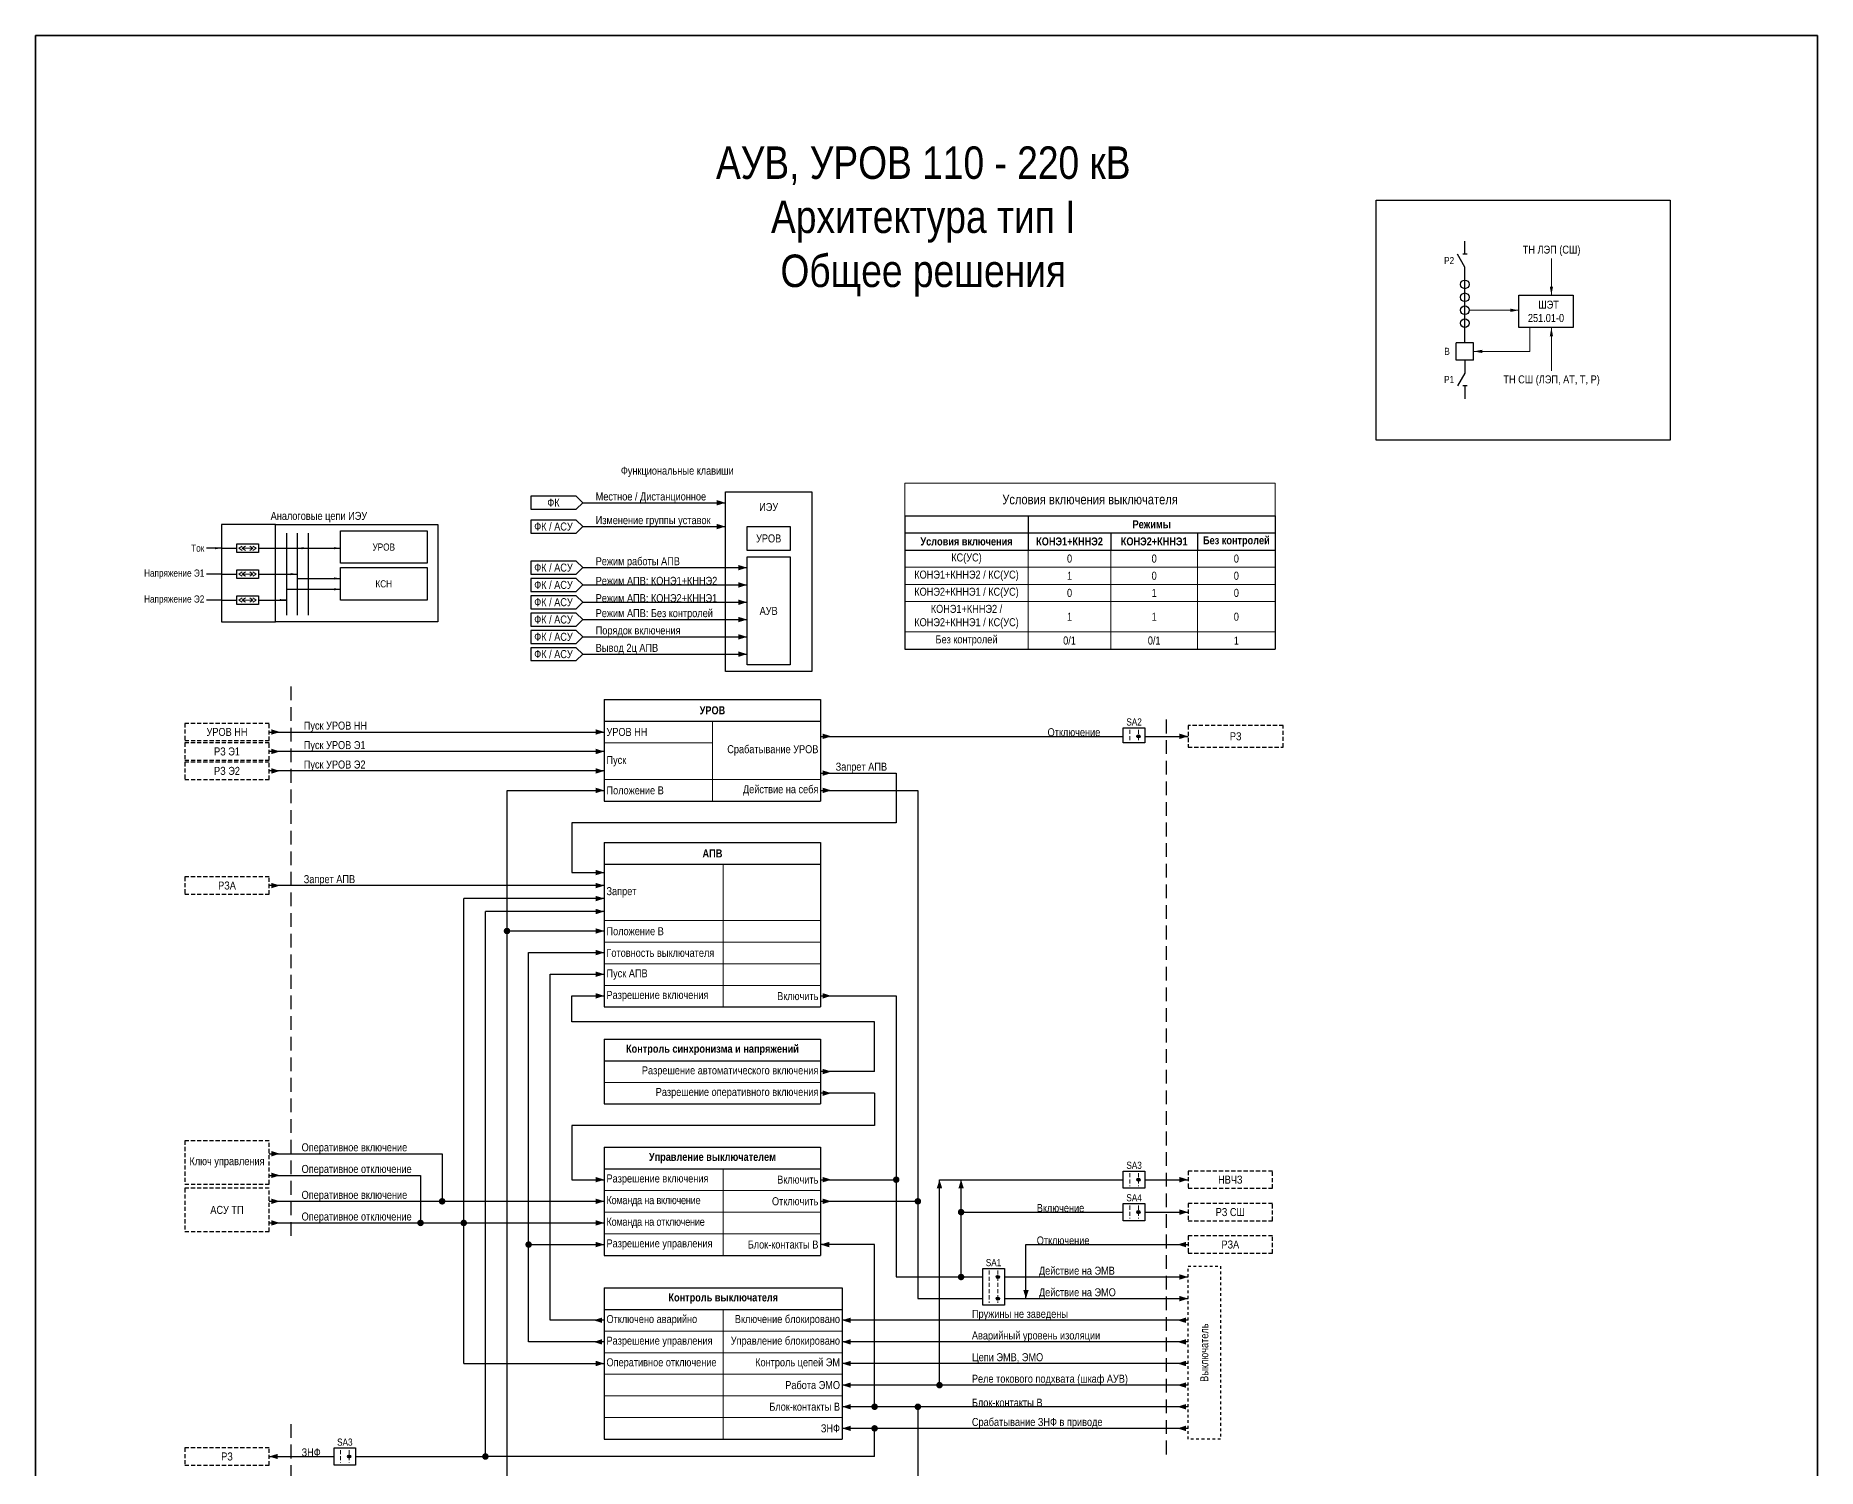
# Model space of a CAD drawing. Header units: millimetres. Extents: x -14593 to 14732, y -17400 to 5232.
# Drawn here: x 10697 to 11521, y -923 to -261 of the extents above; entities that cross this region are included whole.
import ezdxf
from ezdxf.enums import TextEntityAlignment as Align

# ---------------------------------------------------------------- set-up
doc = ezdxf.new("R2010")
doc.units = ezdxf.units.MM
doc.linetypes.add('JIS_02_1.2', pattern=[2.5, 1.25, -1.25])
doc.linetypes.add('штриховая2', pattern=[9.525, 6.35, -3.175])
for name, color, linetype, lineweight in [('Основная', 7, 'Continuous', 30), ('Отключение_включение', 1, 'Continuous', 30), ('Тонкая', 7, 'Continuous', 18), ('Цепи внешние', 84, 'Continuous', 30), ('Цепи внутренние', 5, 'Continuous', 30), ('Цепи ТН', 200, 'Continuous', 30), ('Цепи ТТ', 23, 'Continuous', 30), ('Цепь - ФК и АСУ', 132, 'Continuous', 30), ('Штриховая', 7, 'штриховая2', 20)]:
    doc.layers.add(name, color=color, linetype=linetype, lineweight=lineweight)
doc.layers.add('Рамка', color=8, linetype='Continuous', lineweight=35, plot=False)
doc.styles.add('Narrow', font='ARIALN.TTF')
doc.styles.add('Вывод', font='tahoma.ttf', dxfattribs={"height": 2.5})
doc.styles.add('Компонент', font='ARIALN.TTF', dxfattribs={"height": 3.5})
doc.styles.add('Табл дан', font='ARIALN.TTF')
doc.styles.add('Табл загол', font='ARIALNB.TTF')
doc.styles.add('Табл назв', font='ARIALN.TTF')

# ---------------------------------------------------------------- blocks, each defined once
blk = doc.blocks.new('*T74')
at = {"layer": 'Основная', "color": 0, "linetype": 'ByBlock', "lineweight": -2, "transparency": 16777216}
for p, q in [((0, 0), (110, 0)), ((0, 0), (0, -10)), ((110, 0), (110, -10))]:
    blk.add_line(p, q, dxfattribs=at)
at = {"layer": 'Основная', "color": 0, "linetype": 'ByBlock', "lineweight": 30, "transparency": 16777216}
for p, q in [((0, -10), (110, -10)), ((0, -10), (0, -70)), ((110, -10), (110, -70)), ((0, -70), (110, -70))]:
    blk.add_line(p, q, dxfattribs=at)
at = {"layer": 'Основная', "color": 0, "linetype": 'ByBlock', "lineweight": 18, "transparency": 16777216}
for p, q in [((55, -10), (55, -70)), ((0, -20), (110, -20)), ((0, -30), (110, -30)), ((0, -40), (110, -40)), ((0, -50), (110, -50)), ((0, -60), (110, -60))]:
    blk.add_line(p, q, dxfattribs=at)
at = {"layer": 'Основная', "color": 0, "transparency": 16777216, "char_height": 3.7}
for s, insert, width, attachment_point, style in [('Контроль выключателя', (55, -5), 107, 5, 'Табл загол'), ('Отключено аварийно', (1, -15), 53, 4, 'Табл дан'), ('Включение блокировано', (109, -15), 53, 6, 'Табл дан'), ('Разрешение управления', (1, -25), 53, 4, 'Табл дан'), ('Управление блокировано', (109, -25), 53, 6, 'Табл дан'), ('Оперативное отключение', (1, -35), 53, 4, 'Табл дан'), ('Контроль цепей ЭМ', (109, -35), 53, 6, 'Табл дан'), ('Работа ЭМО ', (109, -45), 53, 6, 'Табл дан'), ('Блок-контакты В', (109, -55), 53, 6, 'Табл дан'), ('ЗНФ', (109, -65), 53, 6, 'Табл дан')]:
    blk.add_mtext(s, dxfattribs=dict(at, insert=insert, width=width, attachment_point=attachment_point, style=style))
blk = doc.blocks.new('*T75')
at = {"layer": 'Основная', "color": 0, "linetype": 'ByBlock', "lineweight": -2, "transparency": 16777216}
for p, q in [((0, 0), (100, 0)), ((0, 0), (0, -10)), ((100, 0), (100, -10))]:
    blk.add_line(p, q, dxfattribs=at)
at = {"layer": 'Основная', "color": 0, "linetype": 'ByBlock', "lineweight": 30, "transparency": 16777216}
for p, q in [((0, -10), (100, -10)), ((0, -10), (0, -50)), ((100, -10), (100, -50)), ((0, -50), (100, -50))]:
    blk.add_line(p, q, dxfattribs=at)
at = {"layer": 'Основная', "color": 0, "linetype": 'ByBlock', "lineweight": 18, "transparency": 16777216}
for p, q in [((55, -10), (55, -50)), ((0, -20), (100, -20)), ((0, -30), (100, -30)), ((0, -40), (100, -40))]:
    blk.add_line(p, q, dxfattribs=at)
at = {"layer": 'Основная', "color": 0, "transparency": 16777216, "char_height": 3.7}
for s, insert, width, attachment_point, style in [('Управление выключателем', (50, -5), 97, 5, 'Табл загол'), ('Разрешение включения', (1, -15), 53, 4, 'Табл дан'), ('Включить', (99, -15), 43, 6, 'Табл дан'), ('{\\T0.95;Команда на включение}', (1, -25), 53, 4, 'Табл дан'), ('Отключить', (99, -25), 43, 6, 'Табл дан'), ('{\\T0.95;Команда на отключение}', (1, -35), 53, 4, 'Табл дан'), ('Разрешение управления', (1, -45), 53, 4, 'Табл дан'), ('Блок-контакты В', (99, -45), 43, 6, 'Табл дан')]:
    blk.add_mtext(s, dxfattribs=dict(at, insert=insert, width=width, attachment_point=attachment_point, style=style))
blk = doc.blocks.new('*T76')
at = {"layer": 'Основная', "color": 0, "linetype": 'ByBlock', "lineweight": -2, "transparency": 16777216}
for p, q in [((0, 0), (100, 0)), ((0, 0), (0, -10)), ((100, 0), (100, -10))]:
    blk.add_line(p, q, dxfattribs=at)
at = {"layer": 'Основная', "color": 0, "linetype": 'ByBlock', "lineweight": 30, "transparency": 16777216}
for p, q in [((0, -10), (100, -10)), ((0, -10), (0, -76)), ((100, -10), (100, -76)), ((0, -76), (100, -76))]:
    blk.add_line(p, q, dxfattribs=at)
at = {"layer": 'Основная', "color": 0, "linetype": 'ByBlock', "lineweight": 18, "transparency": 16777216}
for p, q in [((55, -10), (55, -76)), ((0, -36), (100, -36)), ((0, -46), (100, -46)), ((0, -56), (100, -56)), ((0, -66), (100, -66))]:
    blk.add_line(p, q, dxfattribs=at)
at = {"layer": 'Основная', "color": 0, "transparency": 16777216, "char_height": 3.7}
for s, insert, width, attachment_point, style in [('{\\C256;АПВ}', (50, -5), 97, 5, 'Табл загол'), ('Запрет', (1, -23), 53, 4, 'Табл дан'), ('Положение В', (1, -41), 53, 4, 'Табл дан'), ('Готовность выключателя', (1, -51), 53, 4, 'Табл дан'), ('Пуск АПВ', (1, -61), 53, 4, 'Табл дан'), ('Разрешение включения', (1, -71), 53, 4, 'Табл дан'), ('Включить', (99, -71), 43, 6, 'Табл дан')]:
    blk.add_mtext(s, dxfattribs=dict(at, insert=insert, width=width, attachment_point=attachment_point, style=style))
blk = doc.blocks.new('*T77')
at = {"layer": 'Основная', "color": 0, "linetype": 'ByBlock', "lineweight": -2, "transparency": 16777216}
for p, q in [((0, 0), (100, 0)), ((0, 0), (0, -10)), ((100, 0), (100, -10))]:
    blk.add_line(p, q, dxfattribs=at)
at = {"layer": 'Основная', "color": 0, "linetype": 'ByBlock', "lineweight": 30, "transparency": 16777216}
for p, q in [((0, -10), (100, -10)), ((0, -10), (0, -47)), ((100, -10), (100, -47)), ((0, -47), (100, -47))]:
    blk.add_line(p, q, dxfattribs=at)
at = {"layer": 'Основная', "color": 0, "linetype": 'ByBlock', "lineweight": 18, "transparency": 16777216}
for p, q in [((50, -10), (50, -47)), ((0, -20), (50, -20)), ((0, -37), (100, -37))]:
    blk.add_line(p, q, dxfattribs=at)
at = {"layer": 'Основная', "color": 0, "transparency": 16777216, "char_height": 3.7}
for s, insert, width, attachment_point, style in [('{\\C256;УРОВ}', (50, -5), 97, 5, 'Табл загол'), ('УРОВ НН', (1, -15), 48, 4, 'Табл дан'), ('Срабатывание УРОВ', (99, -23.5), 48, 6, 'Табл дан'), ('{\\C256;Пуск}', (1, -28.5), 48, 4, 'Табл дан'), ('Положение В', (1, -42), 48, 4, 'Табл дан'), ('Действие на себя', (99, -42), 48, 6, 'Табл дан')]:
    blk.add_mtext(s, dxfattribs=dict(at, insert=insert, width=width, attachment_point=attachment_point, style=style))
blk = doc.blocks.new('Point')
at = {"layer": 'Основная', "color": 0, "const_width": 1.5}
blk.add_lwpolyline([(-0.75, 0, 1), (0.75, 0, 1)], format="xyb", close=True, dxfattribs=at)
blk = doc.blocks.new('*T78')
at = {"layer": 'Defpoints', "color": 8, "linetype": 'ByBlock', "lineweight": 0, "transparency": 16777216}
for p, q in [((0, 0), (171.3, 0)), ((0, 0), (0, -15)), ((171.3, 0), (171.3, -15))]:
    blk.add_line(p, q, dxfattribs=at)
at = {"layer": 'Основная', "color": 0, "linetype": 'ByBlock', "lineweight": -2, "transparency": 16777216}
for p, q in [((0, -15), (171.3, -15)), ((0, -15), (0, -30.87)), ((57, -15), (57, -30.87)), ((171.3, -15), (171.3, -30.87)), ((0, -22.93), (171.3, -22.93)), ((95.3, -22.93), (95.3, -30.87)), ((135.3, -22.93), (135.3, -30.87))]:
    blk.add_line(p, q, dxfattribs=at)
at = {"layer": 'Основная', "color": 0, "linetype": 'ByBlock', "lineweight": 30, "transparency": 16777216}
for p, q in [((0, -30.87), (171.3, -30.87)), ((0, -30.87), (0, -76.69)), ((171.3, -30.87), (171.3, -76.69)), ((0, -76.69), (171.3, -76.69))]:
    blk.add_line(p, q, dxfattribs=at)
at = {"layer": 'Основная', "color": 0, "linetype": 'ByBlock', "lineweight": 18, "transparency": 16777216}
for p, q in [((57, -30.87), (57, -76.69)), ((95.3, -30.87), (95.3, -76.69)), ((135.3, -30.87), (135.3, -76.69)), ((0, -38.8), (171.3, -38.8)), ((0, -46.73), (171.3, -46.73)), ((0, -54.67), (171.3, -54.67)), ((0, -68.75), (171.3, -68.75))]:
    blk.add_line(p, q, dxfattribs=at)
at = {"layer": 'Основная', "color": 0, "transparency": 16777216, "attachment_point": 5}
for s, insert, char_height, width, style in [('Условия включения выключателя', (85.65, -7.5), 4.5, 168.3, 'Табл назв'), ('Режимы', (114.15, -18.97), 3.7, 111.3, 'Табл загол'), ('{\\C256;Без контролей}', (153.3, -26.9), 3.7, 33, 'Табл загол'), ('Условия включения', (28.5, -26.9), 3.7, 54, 'Табл загол'), ('КС(УС)', (28.5, -34.83), 3.7, 55, 'Табл дан'), ('КОНЭ1+КННЭ2', (76.15, -26.9), 3.7, 35.3, 'Табл загол'), ('0', (76.15, -34.83), 3.7, 36.3, 'Табл дан'), ('КОНЭ2+КННЭ1', (115.3, -26.9), 3.7, 37, 'Табл загол'), ('0', (115.3, -34.83), 3.7, 38, 'Табл дан'), ('0', (153.3, -34.83), 3.7, 34, 'Табл дан'), ('КОНЭ1+КННЭ2 / КС(УС)', (28.5, -42.77), 3.7, 55, 'Табл дан'), ('1', (76.15, -42.77), 3.7, 36.3, 'Табл дан'), ('0', (115.3, -42.77), 3.7, 38, 'Табл дан'), ('0', (153.3, -42.77), 3.7, 34, 'Табл дан'), ('КОНЭ2+КННЭ1 / КС(УС)', (28.5, -50.7), 3.7, 55, 'Табл дан'), ('0', (76.15, -50.7), 3.7, 36.3, 'Табл дан'), ('1', (115.3, -50.7), 3.7, 38, 'Табл дан'), ('0', (153.3, -50.7), 3.7, 34, 'Табл дан'), ('КОНЭ1+КННЭ2 / КОНЭ2+КННЭ1 / КС(УС)', (28.5, -61.71), 3.7, 55, 'Табл дан'), ('1', (76.15, -61.71), 3.7, 36.3, 'Табл дан'), ('1', (115.3, -61.71), 3.7, 38, 'Табл дан'), ('0', (153.3, -61.71), 3.7, 34, 'Табл дан'), ('Без контролей', (28.5, -72.72), 3.7, 55, 'Табл дан'), ('\\A1;{\\H1x;0/1}', (76.15, -72.72), 3.7, 36.3, 'Табл дан'), ('\\A1;{\\H1x;0/1}', (115.3, -72.72), 3.7, 38, 'Табл дан'), ('1', (153.3, -72.72), 3.7, 34, 'Табл дан')]:
    blk.add_mtext(s, dxfattribs=dict(at, insert=insert, char_height=char_height, width=width, style=style))
blk = doc.blocks.new('*U80')
at = {"color": 0, "linetype": 'ByBlock'}
for p, q in [((0, 0), (-8, 0)), ((-8, -8), (-8, 0)), ((0, -8), (0, 0)), ((0, -8), (-8, -8))]:
    blk.add_line(p, q, dxfattribs=at)
at = {"layer": 'Основная', "style": 'Компонент'}
blk.add_attdef('ОУ', text='', height=3.5, dxfattribs=at).set_placement((-15, -3), align=Align.MIDDLE_CENTER)
blk = doc.blocks.new('*U18')
at = {"color": 0, "linetype": 'ByBlock'}
blk.add_line((0, 0), (6, 3.43), dxfattribs=at)
blk = doc.blocks.new('*U10')
at = {"color": 0}
blk.add_line((0, -1), (0, 1), dxfattribs=at)
blk = doc.blocks.new('*U79')
at = {"color": 0, "linetype": 'ByBlock'}
for p, q in [((0, 3), (0, 9)), ((0, -9), (0, -3))]:
    blk.add_line(p, q, dxfattribs=at)
at = {"color": 0, "linetype": 'ByBlock', "ltscale": 0.25, "rotation": 89.99999999999999}
for name, p in [('*U18', (0, -3)), ('*U10', (0, 3))]:
    blk.add_blockref(name, p, dxfattribs=at)
at = {"layer": 'Основная'}
for tag, height, style, p in [('В1', 2.5, 'Вывод', (2, 7)), ('ОУ', 3.5, 'Компонент', (-12, 0)), ('В2', 2.5, 'Вывод', (2, -7))]:
    blk.add_attdef(tag, text='', height=height, dxfattribs=dict(at, style=style)).set_placement(p, align=Align.MIDDLE_CENTER)
blk = doc.blocks.new('*U86')
at = {"linetype": 'ByBlock'}
blk.add_circle((0, 0), 2, dxfattribs=at)
at = {"layer": 'Основная', "color": 0, "linetype": 'ByBlock', "lineweight": -2}
blk.add_line((0, -3), (0, 3), dxfattribs=at)
at = {"layer": 'Основная', "linetype": 'ByBlock', "style": 'Компонент'}
blk.add_attdef('ОУ', text='', height=3.5, dxfattribs=at).set_placement((-6, 0), align=Align.MIDDLE_CENTER)
blk = doc.blocks.new('*U81')
at = {"color": 0, "linetype": 'ByBlock'}
for p, q in [((0, 9), (0, 3)), ((0, -3), (0, -9))]:
    blk.add_line(p, q, dxfattribs=at)
at = {"color": 0, "linetype": 'ByBlock', "ltscale": 0.25, "xscale": -1, "rotation": 90}
for name, p in [('*U18', (0, 3)), ('*U10', (0, -3))]:
    blk.add_blockref(name, p, dxfattribs=at)
at = {"layer": 'Основная'}
for tag, height, style, p in [('В2', 2.5, 'Вывод', (2, 7)), ('ОУ', 3.5, 'Компонент', (-12, 0)), ('В1', 2.5, 'Вывод', (2, -7))]:
    blk.add_attdef(tag, text='', height=height, dxfattribs=dict(at, style=style)).set_placement(p, align=Align.MIDDLE_CENTER)
blk = doc.blocks.new('*T312')
at = {"layer": 'Основная', "color": 0, "linetype": 'ByBlock', "lineweight": -2, "transparency": 16777216}
for p, q in [((0, 0), (100, 0)), ((0, 0), (0, -10)), ((100, 0), (100, -10))]:
    blk.add_line(p, q, dxfattribs=at)
at = {"layer": 'Основная', "color": 0, "linetype": 'ByBlock', "lineweight": 30, "transparency": 16777216}
for p, q in [((0, -10), (100, -10)), ((0, -10), (0, -30)), ((100, -10), (100, -30)), ((0, -30), (100, -30))]:
    blk.add_line(p, q, dxfattribs=at)
at = {"layer": 'Основная', "color": 0, "linetype": 'ByBlock', "lineweight": 18, "transparency": 16777216}
blk.add_line((0, -20), (100, -20), dxfattribs=at)
at = {"layer": 'Основная', "color": 0, "transparency": 16777216, "char_height": 3.7}
for s, insert, width, attachment_point, style in [('{\\C256;Контроль синхронизма и напряжений}', (50, -5), 97, 5, 'Табл загол'), ('Разрешение автоматического включения', (99, -15), 98, 6, 'Табл дан'), ('Разрешение оперативного включения', (99, -25), 98, 6, 'Табл дан')]:
    blk.add_mtext(s, dxfattribs=dict(at, insert=insert, width=width, attachment_point=attachment_point, style=style))

msp = doc.modelspace()

# ---------------------------------------------------------------- hatches: boundary and pattern name
at = {"layer": 'Тонкая', "lineweight": 25, "ltscale": 0.25}
h = msp.add_hatch(color=256, dxfattribs=at)
edge = h.paths.add_edge_path()
edge.add_arc((11207, -585), 0.75, 0, 360)
h = msp.add_hatch(color=256, dxfattribs=at)
edge = h.paths.add_edge_path()
edge.add_arc((11207, -790), 0.75, 0, 360)
h = msp.add_hatch(color=256, dxfattribs=at)
edge = h.paths.add_edge_path()
edge.add_arc((11207, -805), 0.75, 0, 360)
h = msp.add_hatch(color=256, dxfattribs=at)
edge = h.paths.add_edge_path()
edge.add_arc((11142, -835), 0.75, 0, 360)
h = msp.add_hatch(color=256, dxfattribs=at)
edge = h.paths.add_edge_path()
edge.add_arc((11142, -845), 0.75, 0, 360)
h = msp.add_hatch(color=256, dxfattribs=at)
edge = h.paths.add_edge_path()
edge.add_arc((10842, -918), 0.75, 0, 360)

# ---------------------------------------------------------------- linework, layer by layer
at = {"layer": 'Основная', "color": 3}
msp.add_lwpolyline([(11317, -337), (11453, -337), (11453, -448), (11317, -448)], close=True, dxfattribs=at)
at = {"layer": 'Основная'}
msp.add_lwpolyline([(11358, -403), (11358, -374)], dxfattribs=at)
for points in [[(11383, -381), (11408, -381), (11408, -396), (11383, -396)], [(11016, -472), (11056, -472), (11056, -555), (11016, -555)], [(10838, -490), (10878, -490), (10878, -505), (10838, -505)], [(10790, -496), (10800, -496), (10800, -500), (10790, -500)], [(10790, -508), (10800, -508), (10800, -512), (10790, -512)], [(10838, -507), (10878, -507), (10878, -522), (10838, -522)], [(10790, -520), (10800, -520), (10800, -524), (10790, -524)], [(11200, -581), (11210, -581), (11210, -588), (11200, -588)], [(11200, -786), (11210, -786), (11210, -794), (11200, -794)], [(11200, -801), (11210, -801), (11210, -809), (11200, -809)], [(11135, -831), (11145, -831), (11145, -848), (11135, -848)], [(10835, -914), (10845, -914), (10845, -922), (10835, -922)]]:
    msp.add_lwpolyline(points, close=True, dxfattribs=at)
at = {"layer": 'Основная', "ltscale": 0.3}
msp.add_lwpolyline([(10808, -487), (10783, -487), (10783, -532), (10808, -532)], dxfattribs=at)
for points in [[(10808, -487), (10883, -487), (10883, -532), (10808, -532)], [(11026, -488), (11046, -488), (11046, -499), (11026, -499)], [(11026, -502), (11046, -502), (11046, -552), (11026, -552)]]:
    msp.add_lwpolyline(points, close=True, dxfattribs=at)
at = {"layer": 'Отключение_включение', "ltscale": 0.3}
for points in [[(11065, -585, 0, 2.5, 0), (11061, -585, 0, 0, 0)], [(11230, -585, 0, 2.5, 0), (11226, -585, 0, 0, 0)], [(11065, -610, 0, 2.5, 0), (11061, -610, 0, 0, 0)], [(10960, -660, 0, 2.5, 0), (10956, -660, 0, 0, 0)], [(11065, -705, 0, 2.5, 0), (11061, -705, 0, 0, 0)], [(10810, -778, 0, 2.5, 0), (10806, -778, 0, 0, 0)], [(10810, -788, 0, 2.5, 0), (10806, -788, 0, 0, 0)], [(11065, -790, 0, 2.5, 0), (11061, -790, 0, 0, 0)], [(10810, -800, 0, 2.5, 0), (10806, -800, 0, 0, 0)], [(10960, -800, 0, 2.5, 0), (10956, -800, 0, 0, 0)], [(11065, -800, 0, 2.5, 0), (11061, -800, 0, 0, 0)], [(10810, -810, 0, 2.5, 0), (10806, -810, 0, 0, 0)], [(10960, -810, 0, 2.5, 0), (10956, -810, 0, 0, 0)], [(11225, -820, 0, 2.5, 0), (11229, -820, 0, 0, 0)], [(11155, -845, 0, 2.5, 0), (11155, -841, 0, 0, 0)], [(11230, -835, 0, 2.5, 0), (11226, -835, 0, 0, 0)], [(11230, -845, 0, 2.5, 0), (11226, -845, 0, 0, 0)], [(10960, -875, 0, 2.5, 0), (10956, -875, 0, 0, 0)]]:
    msp.add_lwpolyline(points, format="xyseb", dxfattribs=at)
for points in [[(11060, -585), (11200, -585)], [(11210, -585), (11230, -585)], [(11060, -610), (11105, -610)], [(10895, -875), (10895, -660)], [(10960, -660), (10895, -660)], [(11060, -705), (11095, -705)], [(11095, -705), (11095, -835)], [(11060, -790), (11095, -790)], [(11060, -800), (11105, -800)], [(10805, -810), (10960, -810)], [(11155, -845), (11155, -820)], [(11095, -835), (11135, -835)], [(11145, -835), (11230, -835)], [(11105, -845), (11135, -845)], [(11145, -845), (11230, -845)]]:
    msp.add_lwpolyline(points, dxfattribs=at)
at = {"layer": 'Отключение_включение'}
for points in [[(11105, -610), (11105, -845)], [(10805, -778), (10885, -778), (10885, -800)], [(10805, -788), (10875, -788), (10875, -810)], [(10805, -800), (10960, -800)], [(11155, -820), (11230, -820)], [(10895, -875), (10960, -875)]]:
    msp.add_lwpolyline(points, dxfattribs=at)
at = {"layer": 'Рамка', "color": 1}
msp.add_lwpolyline([(10697, -261), (11521, -261), (11521, -1322), (10697, -1322)], close=True, dxfattribs=at)
at = {"layer": 'Тонкая', "ltscale": 0.25}
for p, q in [((10791, -498), (10792.5, -497)), ((10792.5, -499), (10791, -498)), ((10792.5, -498), (10794, -497)), ((10794, -499), (10792.5, -498)), ((10797.5, -498), (10796, -497)), ((10796, -499), (10797.5, -498)), ((10799, -498), (10797.5, -497)), ((10797.5, -499), (10799, -498)), ((10791, -510), (10792.5, -509)), ((10792.5, -511), (10791, -510)), ((10792.5, -510), (10794, -509)), ((10794, -511), (10792.5, -510)), ((10797.5, -510), (10796, -509)), ((10796, -511), (10797.5, -510)), ((10799, -510), (10797.5, -509)), ((10797.5, -511), (10799, -510)), ((10791, -522), (10792.5, -521)), ((10792.5, -523), (10791, -522)), ((10792.5, -522), (10794, -521)), ((10794, -523), (10792.5, -522)), ((10797.5, -522), (10796, -521)), ((10796, -523), (10797.5, -522)), ((10799, -522), (10797.5, -521)), ((10797.5, -523), (10799, -522))]:
    msp.add_line(p, q, dxfattribs=at)
at = {"layer": 'Тонкая'}
for p, q in [((10797.5, -498), (10792.5, -498)), ((10797.5, -510), (10792.5, -510)), ((10797.5, -522), (10792.5, -522))]:
    msp.add_line(p, q, dxfattribs=at)
for points in [[(11398, -364), (11398, -381)], [(11360, -388), (11383, -388)], [(11388, -396), (11388, -407), (11362, -407)], [(11398, -416), (11398, -396)]]:
    msp.add_lwpolyline(points, dxfattribs=at)
at = {"layer": 'Тонкая', "ltscale": 0.3}
for points in [[(11398, -381, 0, 1.5, 0), (11398, -377, 0, 0, 0)], [(11383, -388, 0, 1.5, 0), (11379, -388, 0, 0, 0)], [(11398, -396, 0, 1.5, 0), (11398, -400, 0, 0, 0)], [(11362, -407, 0, 1.5, 0), (11366, -407, 0, 0, 0)]]:
    msp.add_lwpolyline(points, format="xyseb", dxfattribs=at)
at = {"layer": 'Тонкая', "lineweight": 25, "ltscale": 0.25}
for centre in [(11207, -585), (11207, -790), (11207, -805), (11142, -835), (11142, -845), (10842, -918)]:
    msp.add_circle(centre, 0.75, dxfattribs=at)
at = {"layer": 'Цепи внешние', "linetype": 'штриховая2', "ltscale": 0.3}
for points in [[(10805, -579), (10766, -579), (10766, -587), (10805, -587)], [(11274, -580), (11230, -580), (11230, -590), (11274, -590)], [(10805, -588), (10766, -588), (10766, -596), (10805, -596)], [(10805, -597), (10766, -597), (10766, -605), (10805, -605)], [(10805, -650), (10766, -650), (10766, -658), (10805, -658)], [(10805, -772), (10766, -772), (10766, -792), (10805, -792)], [(11269, -786), (11230, -786), (11230, -794), (11269, -794)], [(10805, -794), (10766, -794), (10766, -814), (10805, -814)], [(11269, -801), (11230, -801), (11230, -809), (11269, -809)], [(11269, -816), (11230, -816), (11230, -824), (11269, -824)], [(10805, -914), (10766, -914), (10766, -922), (10805, -922)]]:
    msp.add_lwpolyline(points, close=True, dxfattribs=at)
at = {"layer": 'Цепи внешние', "ltscale": 0.3}
for points in [[(10810, -583, 0, 2.5, 0), (10806, -583, 0, 0, 0)], [(10960, -583, 0, 2.5, 0), (10956, -583, 0, 0, 0)], [(10810, -592, 0, 2.5, 0), (10806, -592, 0, 0, 0)], [(10960, -592, 0, 2.5, 0), (10956, -592, 0, 0, 0)], [(10810, -601, 0, 2.5, 0), (10806, -601, 0, 0, 0)], [(10960, -601, 0, 2.5, 0), (10956, -601, 0, 0, 0)], [(10810, -654, 0, 2.5, 0), (10806, -654, 0, 0, 0)], [(10960, -654, 0, 2.5, 0), (10956, -654, 0, 0, 0)], [(10960, -666, 0, 2.5, 0), (10956, -666, 0, 0, 0)], [(11230, -790, 0, 2.5, 0), (11226, -790, 0, 0, 0)], [(11230, -805, 0, 2.5, 0), (11226, -805, 0, 0, 0)], [(11060, -820, 0, 2.5, 0), (11064, -820, 0, 0, 0)], [(11070, -855, 0, 2.5, 0), (11074, -855, 0, 0, 0)], [(11225, -855, 0, 2.5, 0), (11229, -855, 0, 0, 0)], [(11070, -865, 0, 2.5, 0), (11074, -865, 0, 0, 0)], [(11225, -865, 0, 2.5, 0), (11229, -865, 0, 0, 0)], [(11070, -875, 0, 2.5, 0), (11074, -875, 0, 0, 0)], [(11225, -875, 0, 2.5, 0), (11229, -875, 0, 0, 0)], [(11070, -885, 0, 2.5, 0), (11074, -885, 0, 0, 0)], [(11225, -885, 0, 2.5, 0), (11229, -885, 0, 0, 0)], [(11070, -895, 0, 2.5, 0), (11074, -895, 0, 0, 0)], [(11225, -895, 0, 2.5, 0), (11229, -895, 0, 0, 0)], [(11070, -905, 0, 2.5, 0), (11074, -905, 0, 0, 0)], [(11225, -905, 0, 2.5, 0), (11229, -905, 0, 0, 0)], [(10805, -918, 0, 2.5, 0), (10809, -918, 0, 0, 0)]]:
    msp.add_lwpolyline(points, format="xyseb", dxfattribs=at)
at = {"layer": 'Цепи внешние'}
for points in [[(10805, -583), (10960, -583)], [(10905, -918), (10905, -666)], [(11210, -790), (11230, -790)], [(11085, -820), (11060, -820)], [(11085, -895), (11085, -820)], [(11105, -895), (11105, -997)], [(11230, -905), (11070, -905)], [(11085, -918), (11085, -905)]]:
    msp.add_lwpolyline(points, dxfattribs=at)
at = {"layer": 'Цепи внешние', "ltscale": 0.3}
for points in [[(10960, -592), (10805, -592)], [(10960, -601), (10805, -601)], [(10960, -654), (10805, -654)], [(10960, -666), (10905, -666)], [(11210, -805), (11230, -805)], [(11230, -855), (11070, -855)], [(11230, -865), (11070, -865)], [(11230, -875), (11230, -875), (11230, -875), (11070, -875)], [(11230, -885), (11230, -885), (11230, -885), (11070, -885)], [(11230, -895), (11230, -895), (11230, -895), (11070, -895)], [(11220, -895), (11220, -895), (11220, -895), (11070, -895)], [(10805, -918), (10835, -918)], [(10845, -918), (10905, -918)], [(11085, -918), (10905, -918)]]:
    msp.add_lwpolyline(points, dxfattribs=at)
at = {"layer": 'Цепи внешние', "linetype": 'JIS_02_1.2'}
msp.add_lwpolyline([(11230, -830), (11245, -830), (11245, -910), (11230, -910)], close=True, dxfattribs=at)
at = {"layer": 'Цепи внутренние'}
for p, q in [((11085, -740), (11060, -740)), ((11085, -750), (11060, -750))]:
    msp.add_line(p, q, dxfattribs=at)
at = {"layer": 'Цепи внутренние', "linetype": 'штриховая2'}
for points in [[(10815, -562), (10815, -818)], [(11220, -917), (11220, -577)], [(10815, -903), (10815, -1008)]]:
    msp.add_lwpolyline(points, dxfattribs=at)
at = {"layer": 'Цепи внутренние', "ltscale": 0.3}
for points in [[(11065, -602, 0, 2.5, 0), (11061, -602, 0, 0, 0)], [(10960, -610, 0, 2.5, 0), (10956, -610, 0, 0, 0)], [(10960, -648, 0, 2.5, 0), (10956, -648, 0, 0, 0)], [(10960, -675, 0, 2.5, 0), (10956, -675, 0, 0, 0)], [(10960, -685, 0, 2.5, 0), (10956, -685, 0, 0, 0)], [(10960, -695, 0, 2.5, 0), (10956, -695, 0, 0, 0)], [(10960, -705, 0, 2.5, 0), (10956, -705, 0, 0, 0)], [(11065, -740, 0, 2.5, 0), (11061, -740, 0, 0, 0)], [(11065, -750, 0, 2.5, 0), (11061, -750, 0, 0, 0)], [(10960, -790, 0, 2.5, 0), (10956, -790, 0, 0, 0)], [(11115, -790, 0, 2.5, 0), (11115, -794, 0, 0, 0)], [(11125, -790, 0, 2.5, 0), (11125, -794, 0, 0, 0)], [(10960, -820, 0, 2.5, 0), (10956, -820, 0, 0, 0)], [(10955, -855, 0, 2.5, 0), (10959, -855, 0, 0, 0)], [(10955, -865, 0, 2.5, 0), (10959, -865, 0, 0, 0)]]:
    msp.add_lwpolyline(points, format="xyseb", dxfattribs=at)
for points in [[(11060, -602), (11095, -602)], [(10915, -944), (10915, -610)], [(10925, -865), (10925, -685)], [(10935, -855), (10935, -695)], [(11125, -835), (11125, -790)], [(11125, -805), (11200, -805)], [(10925, -820), (10960, -820)], [(10960, -855), (10935, -855)], [(10960, -865), (10925, -865)]]:
    msp.add_lwpolyline(points, dxfattribs=at)
at = {"layer": 'Цепи внутренние'}
for points in [[(11095, -602), (11095, -625)], [(10915, -610), (10960, -610)], [(10945, -625), (10945, -648)], [(11095, -625), (10945, -625)], [(10945, -648), (10960, -648)], [(10915, -675), (10960, -675)], [(10925, -685), (10960, -685)], [(10935, -695), (10960, -695)], [(10945, -717), (10945, -705)], [(10945, -705), (10960, -705)], [(11085, -717), (10945, -717)], [(11085, -740), (11085, -717)], [(11085, -750), (11085, -765)], [(11085, -765), (10945, -765)], [(10945, -765), (10945, -790)], [(10945, -790), (10960, -790)], [(11115, -885), (11115, -790)], [(11115, -790), (11200, -790)]]:
    msp.add_lwpolyline(points, dxfattribs=at)
at = {"layer": 'Цепи ТН', "ltscale": 0.3}
for points in [[(10813, -491), (10813, -529)], [(10818, -491), (10818, -529)], [(10783, -510), (10776, -510)], [(10783, -510), (10790, -510)], [(10800, -510), (10818, -510)], [(10813, -517), (10838, -517)], [(10818, -512), (10838, -512)], [(10783, -522), (10776, -522)], [(10783, -522), (10790, -522)], [(10800, -522), (10813, -522)], [(10813, -522), (10810, -522)]]:
    msp.add_lwpolyline(points, dxfattribs=at)
at = {"layer": 'Цепи ТН'}
for points in [[(10818, -510, 0, 1, 0), (10815, -510, 0, 0, 0)], [(10838, -512, 0, 1, 0), (10835, -512, 0, 0, 0)], [(10838, -517, 0, 1, 0), (10835, -517, 0, 0, 0)], [(10813, -522, 0, 1, 0), (10810, -522, 0, 0, 0)]]:
    msp.add_lwpolyline(points, format="xyseb", dxfattribs=at)
at = {"layer": 'Цепи ТТ', "ltscale": 0.3}
for points in [[(10823, -491), (10823, -529)], [(10783, -498), (10776, -498)], [(10783, -498), (10776, -498)], [(10783, -498), (10776, -498)], [(10783, -498), (10790, -498)], [(10800, -498), (10803, -498)], [(10803, -498), (10823, -498)], [(10823, -498), (10838, -498)]]:
    msp.add_lwpolyline(points, dxfattribs=at)
at = {"layer": 'Цепи ТТ'}
for points in [[(10783, -498, 0, 1, 0), (10780, -498, 0, 0, 0)], [(10823, -498, 0, 1, 0), (10820, -498, 0, 0, 0)], [(10838, -498, 0, 1, 0), (10835, -498, 0, 0, 0)]]:
    msp.add_lwpolyline(points, format="xyseb", dxfattribs=at)
at = {"layer": 'Цепь - ФК и АСУ', "ltscale": 0.3}
for points in [[(10950, -477), (10947, -474), (10926, -474), (10926, -480), (10947, -480), (10950, -477)], [(10950, -488), (10947, -485), (10926, -485), (10926, -491), (10947, -491), (10950, -488)], [(10950, -507), (10947, -504), (10926, -504), (10926, -510), (10947, -510), (10950, -507)], [(10950, -515), (10947, -512), (10926, -512), (10926, -518), (10947, -518), (10950, -515)], [(10950, -523), (10947, -520), (10926, -520), (10926, -526), (10947, -526), (10950, -523)], [(10950, -531), (10947, -528), (10926, -528), (10926, -534), (10947, -534), (10950, -531)], [(10950, -539), (10947, -536), (10926, -536), (10926, -542), (10947, -542), (10950, -539)], [(10950, -547), (10947, -544), (10926, -544), (10926, -550), (10947, -550), (10950, -547)]]:
    msp.add_lwpolyline(points, dxfattribs=at)
at = {"layer": 'Цепь - ФК и АСУ'}
for points in [[(10950, -477), (11016, -477)], [(10950, -488), (11016, -488)], [(10950, -507), (11026, -507)], [(10950, -515), (11026, -515)], [(10950, -523), (11026, -523)], [(10950, -531), (11026, -531)], [(10950, -539), (11026, -539)], [(10950, -547), (11026, -547)]]:
    msp.add_lwpolyline(points, dxfattribs=at)
at = {"layer": 'Цепь - ФК и АСУ', "ltscale": 0.3}
for points in [[(11016, -477, 0, 2.5, 0), (11012, -477, 0, 0, 0)], [(11016, -488, 0, 2.5, 0), (11012, -488, 0, 0, 0)], [(11026, -507, 0, 2.5, 0), (11022, -507, 0, 0, 0)], [(11026, -515, 0, 2.5, 0), (11022, -515, 0, 0, 0)], [(11026, -523, 0, 2.5, 0), (11022, -523, 0, 0, 0)], [(11026, -531, 0, 2.5, 0), (11022, -531, 0, 0, 0)], [(11026, -539, 0, 2.5, 0), (11022, -539, 0, 0, 0)], [(11026, -547, 0, 2.5, 0), (11022, -547, 0, 0, 0)]]:
    msp.add_lwpolyline(points, format="xyseb", dxfattribs=at)
at = {"layer": 'Штриховая', "ltscale": 0.3}
for p, q in [((11203, -582), (11203, -587)), ((11207, -582), (11207, -587)), ((11203, -787), (11203, -793)), ((11207, -787), (11207, -793)), ((11203, -802), (11203, -808)), ((11207, -802), (11207, -808)), ((11138, -832), (11138, -847)), ((11142, -832), (11142, -847)), ((10838, -915), (10838, -921)), ((10842, -915), (10842, -921))]:
    msp.add_line(p, q, dxfattribs=at)

# ---------------------------------------------------------------- block references
for name, p in [('*T78', (11099, -468)), ('*T77', (10960, -568)), ('*T76', (10960, -634.14)), ('*T312', (10959.99, -725)), ('*T75', (10960, -775)), ('*T74', (10960, -840))]:
    msp.add_blockref(name, p)
at = {"layer": 'Основная', "ltscale": 0.25}
for name, p in [('*U79', (11358, -365)), ('*U86', (11358, -376)), ('*U86', (11358, -382)), ('*U86', (11358, -388)), ('*U86', (11358, -394)), ('*U80', (11362, -403)), ('*U81', (11358, -420))]:
    msp.add_blockref(name, p, dxfattribs=at)
at = {"layer": 'Отключение_включение'}
for p in [(11095, -790), (10885, -800), (11105, -800), (10875, -810), (10895, -810)]:
    msp.add_blockref('Point', p, dxfattribs=at)
at = {"layer": 'Цепи внешние'}
for p in [(11085, -895), (11105, -895), (11085, -905), (10905, -918)]:
    msp.add_blockref('Point', p, dxfattribs=at)
at = {"layer": 'Цепи внутренние'}
for p in [(10915, -675), (11125, -805), (10925, -820), (11125, -835), (11115, -885)]:
    msp.add_blockref('Point', p, dxfattribs=at)

# ---------------------------------------------------------------- texts
at = {"layer": 'Основная', "style": 'Narrow'}
for s, p in [('Р2', (11353, -365)), ('В', (11351, -407)), ('Р1', (11353, -420))]:
    msp.add_text(s, height=3.3, dxfattribs=at).set_placement(p, align=Align.MIDDLE_RIGHT)
for s, p in [('SA2', (11205, -580)), ('SA3', (11205, -785)), ('SA4', (11205, -800)), ('SA1', (11140, -830)), ('SA3', (10840, -913))]:
    msp.add_text(s, height=3.3, dxfattribs=at).set_placement(p, align=Align.CENTER)
for s, insert, char_height, width, attachment_point in [(' ТН ЛЭП (СШ)', (11397.5, -360.5), 3.7, 49, 5), ('  ШЭТ 251.01-0', (11395.5, -388.5), 3.7, 25, 5), (' ТН СШ (ЛЭП, АТ, Т, Р)', (11397.5, -420.5), 3.7, 49, 5), ('Функциональные клавиши', (10993.74, -465.11), 3.7, 94, 8), ('ФК', (10936.5, -477), 3.7, 21, 5), ('Местное / Дистанционное', (10956, -477), 3.7, 89, 7), ('ИЭУ', (11036, -479), 3.7, 40, 5), ('Аналоговые цепи ИЭУ', (10828, -486), 3.7, 89, 8), ('ФК / АСУ', (10936.5, -488), 3.7, 21, 5), ('Изменение группы уставок', (10956, -488), 3.7, 89, 7), ('УРОВ', (11036, -493.5), 3.7, 20, 5), ('Ток ', (10775, -498), 3.3, 71.4983, 6), ('УРОВ', (10858, -497.5), 3.3, 40, 5), ('Режим работы АПВ', (10956, -507), 3.7, 99, 7), ('Напряжение Э1', (10775, -510), 3.3, 71.4983, 6), ('ФК / АСУ', (10936.5, -507), 3.7, 21, 5), ('КСН', (10858, -514.5), 3.3, 40, 5), ('ФК / АСУ', (10936.5, -515), 3.7, 21, 5), ('Режим АПВ: {\\C0;КОНЭ1+КННЭ2}', (10956, -515), 3.7, 99, 7), ('Напряжение Э2', (10775, -522), 3.3, 71.4983, 6), ('ФК / АСУ', (10936.5, -523), 3.7, 21, 5), ('Режим АПВ:{\\C0; КОНЭ2+КННЭ1}', (10956, -523), 3.7, 99, 7), ('Режим АПВ: Без контролей', (10956, -531), 3.7, 99, 7), ('АУВ', (11036, -527), 3.7, 20, 5), ('ФК / АСУ', (10936.5, -531), 3.7, 21, 5), ('Порядок включения', (10956, -539), 3.7, 99, 7), ('ФК / АСУ', (10936.5, -539), 3.7, 21, 5), ('Вывод 2ц АПВ', (10956, -547), 3.7, 99, 7), ('ФК / АСУ', (10936.5, -547), 3.7, 21, 5), ('УРОВ НН', (10785.5, -583), 3.7, 39, 5), ('Пуск УРОВ НН', (10821, -583), 3.7, 79, 7), ('Отключение', (11165, -585), 3.7, 233, 7), ('РЗ', (11252, -585), 3.7, 44, 5), ('РЗ Э1', (10785.5, -592), 3.7, 39, 5), ('Пуск УРОВ Э1', (10821, -592), 3.7, 39, 7), ('РЗ Э2', (10785.5, -601), 3.7, 39, 5), ('Пуск УРОВ Э2', (10821, -601), 3.7, 39, 7), ('Запрет АПВ', (11067, -602), 3.7, 109.4917, 7), ('Запрет АПВ', (10821, -654), 3.7, 39, 7), ('РЗА', (10785.5, -654), 3.7, 39, 5), ('Оперативное включение', (10820, -778), 3.7, 62, 7), ('Ключ управления', (10785.5, -782), 3.7, 39, 5), ('Оперативное отключение', (10820, -788), 3.7, 62, 7), ('НВЧЗ', (11249.5, -790), 3.7, 39, 5), ('Оперативное включение', (10820, -800), 3.7, 62, 7), ('АСУ ТП', (10785.5, -804), 3.7, 39, 5), ('Оперативное отключение', (10820, -810), 3.7, 62, 7), ('Включение', (11160, -805), 3.7, 34, 7), ('РЗ СШ', (11249.5, -805), 3.7, 39, 5), ('Отключение ', (11160, -820), 3.7, 35.3528, 7), ('РЗА', (11249.5, -820), 3.7, 39, 5), ('{\\C0;Действие на ЭМВ}', (11161, -835), 3.7, 39, 7), ('{\\C0;Действие на ЭМО}', (11161, -845), 3.7, 43.2754, 7), ('{\\C0;Пружины не заведены}', (11130, -855), 3.7, 80, 7), ('{\\C0;Аварийный уровень изоляции}', (11130, -865), 3.7, 80, 7), ('{\\C0;Цепи ЭМВ, ЭМО}', (11130, -875), 3.7, 43.2754, 7), ('{\\C0;Реле токового подхвата (шкаф АУВ)}', (11130, -885), 3.7, 75, 7), ('{\\C0;Блок-контакты В}', (11130, -895), 3.7, 43.2754, 7), ('{\\C0;Срабатывание ЗНФ в приводе}', (11130, -905), 3.7, 72, 7), ('{\\C0;ЗНФ}', (10820, -918), 3.7, 62, 7), ('РЗ', (10785.5, -918), 3.7, 39, 5)]:
    msp.add_mtext(s, dxfattribs=dict(at, insert=insert, char_height=char_height, width=width, attachment_point=attachment_point))
at = {"layer": 'Основная', "insert": (11237.5, -870), "char_height": 3.7, "width": 80, "attachment_point": 5, "rotation": 90, "style": 'Narrow'}
msp.add_mtext('{\\C0;Выключатель}', dxfattribs=at)
at = {"layer": 'Рамка', "insert": (11107.5, -347), "char_height": 15, "width": 793, "attachment_point": 5, "style": 'Narrow'}
msp.add_mtext('АУВ, УРОВ 110 - 220 кВ\\PАрхитектура тип I\\PОбщее решения', dxfattribs=at)

doc.saveas('drawing.dxf')
